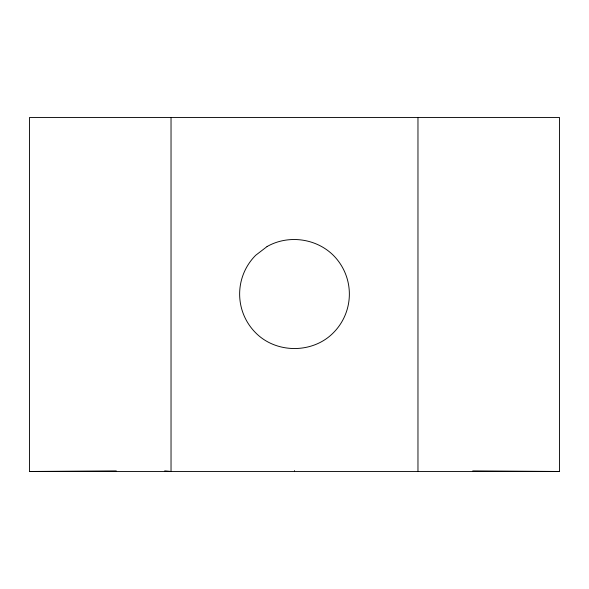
<?xml version="1.0" encoding="UTF-8"?>
<svg xmlns="http://www.w3.org/2000/svg" width="589" height="589" viewBox="0 0 589 589"><rect width="100%" height="100%" fill="white"/><g stroke="black" fill="none" stroke-linecap="round" stroke-linejoin="round"><path stroke-width="0.88" d="M29.45 471.472L559.55 471.472L559.55 117.528L29.45 117.528L29.45 471.472L116.276 470.906M472.724 470.906L559.55 471.472M164.692 470.861L171.031 471.472L171.031 117.528M417.969 117.528L417.969 471.472M294.5 470.604L294.5 471.472M267.067 246.548L255.707 255.273A54.865 54.865 0 0 0 255.707 332.859C276.337 353.746 312.663 353.746 333.293 332.859A54.865 54.865 0 0 0 333.293 255.273C316.05 238.214 288.139 234.54 267.067 246.548"/></g></svg>
